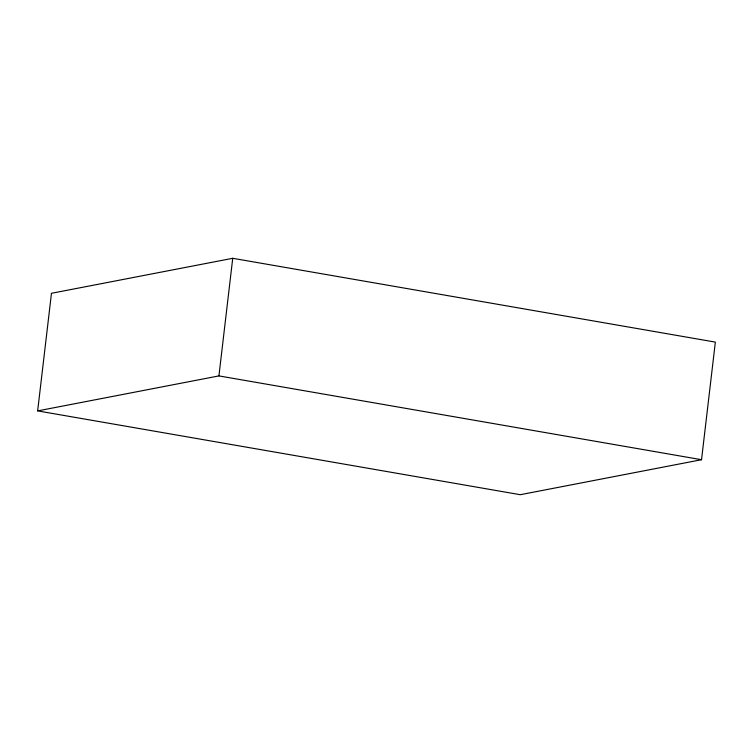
<?xml version="1.0" encoding="UTF-8"?>
<svg xmlns="http://www.w3.org/2000/svg" width="753" height="753" viewBox="0 0 753 753"><rect width="100%" height="100%" fill="white"/><g stroke="black" fill="none" stroke-linecap="round" stroke-linejoin="round"><path stroke-width="1.13" d="M37.65 410.893L51.468 293.294L232.733 258.298L715.35 342.107L701.532 459.707L520.267 494.702L37.65 410.893L218.925 375.907L701.532 459.707M218.925 375.907L232.733 258.298"/></g></svg>
